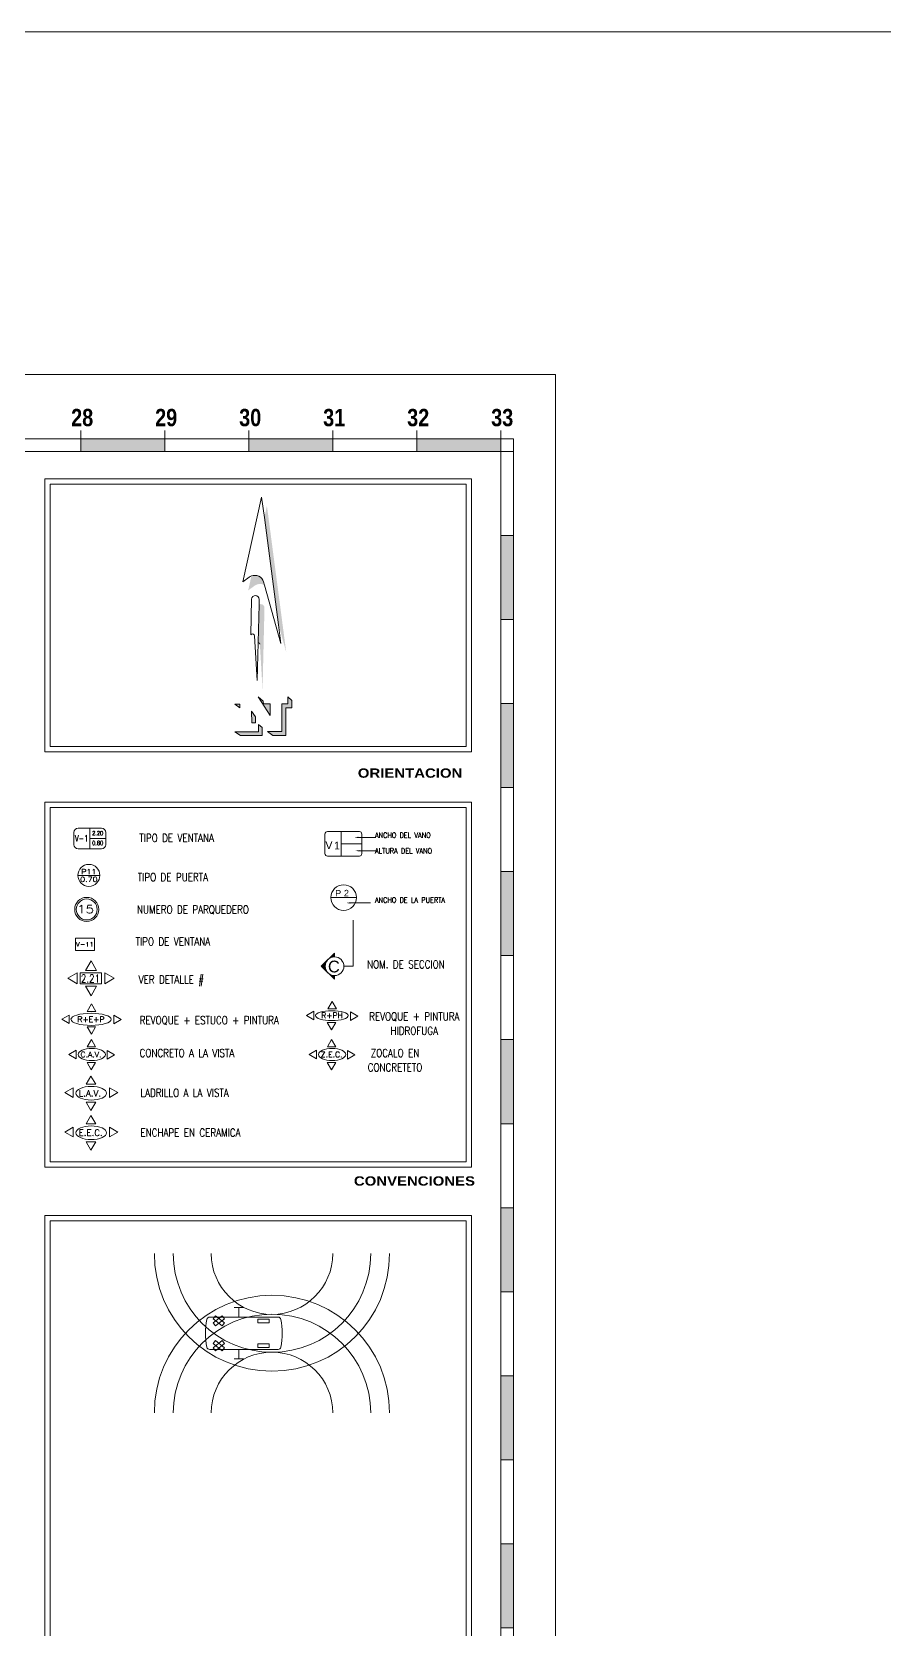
# Model space of a CAD drawing. Header units: millimetres. Extents: x 1010 to 1494, y -119 to 564.
# Drawn here: x 1187.7 to 1244.5, y 457.5 to 564 of the extents above; entities that cross this region are included whole.
import ezdxf
from ezdxf.enums import TextEntityAlignment as Align

# ---------------------------------------------------------------- set-up
doc = ezdxf.new("R2010")
doc.units = ezdxf.units.MM
doc.layers.get('0').update_dxf_attribs({"lineweight": 9})
for name, color, linetype, lineweight in [('10', 7, 'Continuous', 9), ('20', 6, 'Continuous', 9), ('30', 4, 'Continuous', 9), ('40', 3, 'Continuous', 9), ('80', 1, 'Continuous', 9), ('DER', 3, 'Continuous', 9), ('Estructura', 170, 'Continuous', 9), ('IZQ', 1, 'Continuous', 9), ('RADIOS G', 7, 'Continuous', 9), ('SARDINEL', 4, 'Continuous', 9), ('SEP', 4, 'Continuous', 9), ('TX2', 3, 'Continuous', 9)]:
    doc.layers.add(name, color=color, linetype=linetype, lineweight=lineweight)
doc.styles.add('DING', font='romans.shx', dxfattribs={"width": 0.8})
doc.styles.add('ROMAN', font='ROMANS.shx', dxfattribs={"width": 3})
doc.styles.add('ROMANS', font='romans', dxfattribs={"width": 0.7})
doc.styles.add('SANSSERIF', font='sas_____.pfb')
doc.styles.get("Standard").update_dxf_attribs({"font": 'arial.ttf'})
doc.styles.add('SUB', font='ARIALNB.TTF', dxfattribs={"oblique": 30})
doc.styles.add('TITULO', font='')
doc.styles.get('TITULO').set_extended_font_data('Arial Black')

# ---------------------------------------------------------------- blocks, each defined once
blk = doc.blocks.new('RADIO DE GIRO')
for p, q in [((-1.16, -0.56), (-0.69, 0.04)), ((-1.16, -0.12), (-0.96, 0.04)), ((-1.08, 0.27), (-1.08, -4.29)), ((-0.49, -0.56), (-0.96, 0.04)), ((-0.49, -0.12), (-0.69, 0.04)), ((0.49, -0.56), (0.96, 0.04)), ((0.49, -0.12), (0.69, 0.04)), ((1.16, -0.56), (0.69, 0.04)), ((1.16, -0.12), (0.96, 0.04)), ((1.07, -4.29), (1.07, 0.27)), ((-0.69, -0.71), (-1.16, -0.12)), ((-0.96, -0.71), (-1.16, -0.56)), ((-0.96, -0.71), (-0.49, -0.12)), ((-0.69, -0.71), (-0.49, -0.56)), ((0.96, -0.71), (0.49, -0.12)), ((0.69, -0.71), (0.49, -0.56)), ((0.69, -0.71), (1.16, -0.12)), ((0.96, -0.71), (1.16, -0.56)), ((-0.95, -2.93), (-0.95, -3.69)), ((-0.7, -2.93), (-0.95, -2.93)), ((-0.7, -3.69), (-0.7, -2.93)), ((0.7, -2.93), (0.95, -2.93)), ((0.7, -3.69), (0.7, -2.93)), ((0.95, -2.93), (0.95, -3.69)), ((-0.95, -3.69), (-0.7, -3.69)), ((0.95, -3.69), (0.7, -3.69))]:
    blk.add_line(p, q)
for centre, radius, start, end in [((-0.89, 0.27), 0.19, 101.4953, 180), ((0, -4.08), 4.63, 78.5047, 101.4953), ((0.89, 0.27), 0.19, 0, 78.5047), ((-0.89, -4.29), 0.19, 180, 258.5047), ((0, 0.06), 4.63, 258.5047, 281.4953), ((0.89, -4.29), 0.19, 281.4953, 0)]:
    blk.add_arc(centre, radius, start, end)
at = {"layer": 'DER'}
for radius in [7.84, 6.58, 4.05]:
    blk.add_arc((5.31, -3.88), radius, 90, 270, dxfattribs=at)
at = {"layer": 'IZQ'}
for radius in [7.84, 6.58, 4.05]:
    blk.add_arc((-5.31, -3.88), radius, 270, 90, dxfattribs=at)
at = {"layer": 'SEP'}
for p, q in [((-1.71, -1.35), (-1.71, -1.98)), ((-1.08, -1.66), (-1.71, -1.66)), ((1.07, -1.66), (1.71, -1.66)), ((1.71, -1.35), (1.71, -1.98))]:
    blk.add_line(p, q, dxfattribs=at)
blk = doc.blocks.new('V1')
for p, q in [((-0.6, 0.08), (-0.6, 0.72)), ((-0.52, 0.8), (0.52, 0.8)), ((-0.075, 0.8), (-0.075, 0)), ((0.6, 0.72), (0.6, 0.08)), ((0.52, 0), (-0.52, 0)), ((-0.075, 0.4), (0.6, 0.4))]:
    blk.add_line(p, q)
for centre, start, end in [((-0.52, 0.72), 90, 180), ((0.52, 0.72), 0, 90), ((-0.52, 0.08), 180, 270), ((0.52, 0.08), 270, 0)]:
    blk.add_arc(centre, 0.08, start, end)
blk.add_text('V', height=0.25).set_placement((-0.588, 0.229))
for tag, p in [('A', (0.267, 0.586)), ('H', (0.267, 0.195))]:
    blk.add_attdef(tag, text='', height=0.25).set_placement(p, align=Align.MIDDLE)
at = {"flags": 4}
blk.add_attdef('#', text='', height=0.25, dxfattribs=at).set_placement((-0.208, 0.346), align=Align.MIDDLE)
blk = doc.blocks.new('P2')
blk.add_line((-0.5, 0), (0.5, 0))
blk.add_circle((0, 0), 0.5)
blk.add_text('P', height=0.25).set_placement((-0.329, 0.042))
blk.add_attdef('#', text='', height=0.25).set_placement((0.108, 0.05), align=Align.CENTER)
blk = doc.blocks.new('SENA8')
blk.add_line((-0.5, 0), (0.5, 0))
blk.add_circle((0, 0), 0.5)
at = {"style": 'ROMAN', "width": 1.2}
for tag, flags, p in [('CODINC1', 1, (0.004, 1.066)), ('CODIN0', 1, (0.013, 0.858)), ('CODIN', 3, (0.004, 0.512))]:
    blk.add_attdef(tag, text='', height=0.3, dxfattribs=dict(at, flags=flags)).set_placement(p, align=Align.CENTER)
for tag, p in [('CODIN1', (0, 0.059)), ('CODIN2', (0, -0.292))]:
    blk.add_attdef(tag, text='', height=0.22, dxfattribs=at).set_placement(p, align=Align.CENTER)
blk = doc.blocks.new('SENA3')
for p, q in [((0.3, 0.2), (-0.3, 0.2)), ((-0.3, 0.2), (-0.3, -0.2)), ((0.3, -0.2), (0.3, 0.2)), ((-0.3, -0.2), (0.3, -0.2))]:
    blk.add_line(p, q)
at = {"style": 'ROMAN', "width": 1.2}
for tag, height, flags, p in [('CODIN1', 0.13, 1, (-0.013, 0.32)), ('CODIN', 0.0667, 3, (-0.02, 0.229)), ('CODIN2', 0.13, 1, (0.007, -0.228))]:
    blk.add_attdef(tag, text='', height=height, dxfattribs=dict(at, flags=flags)).set_placement(p, align=Align.CENTER)
blk.add_attdef('CODIN0', text='', height=0.13, dxfattribs=at).set_placement((0, 0), align=Align.MIDDLE)

msp = doc.modelspace()

# ---------------------------------------------------------------- hatches: boundary and pattern name
at = {"layer": '10'}
h = msp.add_hatch(color=252, dxfattribs=at)
h.set_gradient(color1=(132, 132, 132), color2=(15, 15, 15), rotation=135, one_color=1, tint=0.06)
h.paths.add_polyline_path([(1204.62243, 522.64408), (1204.10628, 524.46362), (1203.16345, 531.61701), (1203.33668, 532.39931)])
h = msp.add_hatch(color=252, dxfattribs=at)
h.set_gradient(color1=(132, 132, 132), color2=(15, 15, 15), rotation=135, one_color=1, tint=0.06)
h.paths.add_polyline_path([(1203.04369, 520.16905), (1202.86618, 523.16455, 0.379230754), (1202.75237, 523.27865), (1202.81327, 525.82076, -0.556560583), (1203.17344, 525.58529)])
h.paths.add_polyline_path([(1202.51381, 527.07063), (1202.08725, 526.75666), (1202.30095, 527.72181, -0.442563867), (1203.10647, 527.32163), (1203.16522, 527.11454, 0.291446989)])
h = msp.add_hatch(color=252, dxfattribs=at)
h.set_gradient(color1=(132, 132, 132), color2=(15, 15, 15), rotation=135, one_color=1, tint=0.06)
h.paths.add_polyline_path([(1203.55234, 519.1886), (1203.10324, 519.19007), (1203.09612, 519.38504), (1202.74847, 519.65921), (1203.55679, 518.42449)])
h.paths.add_polyline_path([(1201.53299, 519.18015), (1201.18985, 519.17925), (1201.53246, 518.92478)])
h.paths.add_polyline_path([(1202.56936, 518.32777), (1202.31544, 518.70845), (1202.31894, 517.92637), (1202.56907, 517.93048)])
h.paths.add_polyline_path([(1203.02783, 517.61711), (1202.77624, 517.81604), (1202.77747, 517.3418), (1201.19533, 517.33611), (1201.56757, 517.08362), (1203.02902, 517.09154)])
h.paths.add_polyline_path([(1204.58925, 517.09725), (1204.58632, 518.92107), (1204.98687, 518.92111), (1204.98655, 519.42015), (1204.73043, 519.66834), (1204.73819, 519.19863), (1204.32728, 519.18979), (1204.33497, 517.35247), (1203.3818, 517.3445), (1203.7294, 517.09228)])
at = {"layer": '20'}
h = msp.add_hatch(color=256, dxfattribs=at)
h.paths.add_polyline_path([(1151.72645, 536.8522), (1146.12645, 536.8522), (1146.12645, 536.0122), (1151.72645, 536.0122)])
h.paths.add_polyline_path([(1162.92645, 536.8522), (1157.32645, 536.8522), (1157.32645, 536.0122), (1162.92645, 536.0122)])
h.paths.add_polyline_path([(1174.12645, 536.8522), (1168.52645, 536.8522), (1168.52645, 536.0122), (1174.12645, 536.0122)])
h.paths.add_polyline_path([(1185.32645, 536.8522), (1179.72645, 536.8522), (1179.72645, 536.0122), (1185.32645, 536.0122)])
h.paths.add_polyline_path([(1196.52645, 536.8522), (1190.92645, 536.8522), (1190.92645, 536.0122), (1196.52645, 536.0122)])
h = msp.add_hatch(color=256, dxfattribs=at)
h.paths.add_polyline_path([(1207.72645, 536.8522), (1202.12645, 536.8522), (1202.12645, 536.0122), (1207.72645, 536.0122)])
h.paths.add_polyline_path([(1218.92645, 536.8522), (1213.32645, 536.8522), (1213.32645, 536.0122), (1218.92645, 536.0122)])
msp.add_hatch(color=256, dxfattribs=at).paths.add_polyline_path([(1219.76645, 530.4122), (1218.92645, 530.4122), (1218.92645, 524.8122), (1219.76645, 524.8122)])
h = msp.add_hatch(color=256, dxfattribs=at)
h.paths.add_polyline_path([(1219.76645, 474.4122), (1218.92645, 474.4122), (1218.92645, 468.8122), (1219.76645, 468.8122)])
h.paths.add_polyline_path([(1219.76645, 485.6122), (1218.92645, 485.6122), (1218.92645, 480.0122), (1219.76645, 480.0122)])
h.paths.add_polyline_path([(1219.76645, 496.8122), (1218.92645, 496.8122), (1218.92645, 491.2122), (1219.76645, 491.2122)])
h.paths.add_polyline_path([(1219.76645, 508.0122), (1218.92645, 508.0122), (1218.92645, 502.4122), (1219.76645, 502.4122)])
h.paths.add_polyline_path([(1219.76645, 519.2122), (1218.92645, 519.2122), (1218.92645, 513.6122), (1219.76645, 513.6122)])
h = msp.add_hatch(color=256, dxfattribs=at)
h.paths.add_polyline_path([(1219.76645, 418.4122), (1218.92645, 418.4122), (1218.92645, 412.8122), (1219.76645, 412.8122)])
h.paths.add_polyline_path([(1219.76645, 429.6122), (1218.92645, 429.6122), (1218.92645, 424.0122), (1219.76645, 424.0122)])
h.paths.add_polyline_path([(1219.76645, 440.8122), (1218.92645, 440.8122), (1218.92645, 435.2122), (1219.76645, 435.2122)])
h.paths.add_polyline_path([(1219.76645, 452.0122), (1218.92645, 452.0122), (1218.92645, 446.4122), (1219.76645, 446.4122)])
h.paths.add_polyline_path([(1219.76645, 463.2122), (1218.92645, 463.2122), (1218.92645, 457.6122), (1219.76645, 457.6122)])

# ---------------------------------------------------------------- linework, layer by layer
at = {"layer": '10'}
for p, q in [((1219.76645, 536.8522), (1033.28645, 536.8522)), ((1190.92645, 537.4122), (1190.92645, 536.0122)), ((1196.52645, 537.4122), (1196.52645, 536.0122)), ((1202.12645, 537.4122), (1202.12645, 536.0122)), ((1207.72645, 537.4122), (1207.72645, 536.0122)), ((1213.32645, 537.4122), (1213.32645, 536.0122)), ((1218.92645, 537.4122), (1218.92645, 411.9722)), ((1219.76645, 411.9722), (1219.76645, 536.8522)), ((1219.76645, 536.0122), (1032.72645, 536.0122)), ((1219.76645, 530.4122), (1218.92645, 530.4122)), ((1219.76645, 524.8122), (1218.92645, 524.8122)), ((1219.76645, 519.2122), (1218.92645, 519.2122)), ((1219.76645, 513.6122), (1218.92645, 513.6122)), ((1219.76645, 508.0122), (1218.92645, 508.0122)), ((1219.76645, 502.4122), (1218.92645, 502.4122)), ((1219.76645, 496.8122), (1218.92645, 496.8122)), ((1219.76645, 491.2122), (1218.92645, 491.2122)), ((1219.76645, 485.6122), (1218.92645, 485.6122)), ((1219.76645, 480.0122), (1218.92645, 480.0122)), ((1219.76645, 474.4122), (1218.92645, 474.4122)), ((1219.76645, 468.8122), (1218.92645, 468.8122)), ((1219.76645, 463.2122), (1218.92645, 463.2122)), ((1219.76645, 457.6122), (1218.92645, 457.6122))]:
    msp.add_line(p, q, dxfattribs=at)
msp.add_lwpolyline([(1026.56645, 401.153), (1222.56645, 401.153), (1222.56645, 541.153), (1026.56645, 541.153)], close=True, dxfattribs=at)
at = {"layer": '20', "color": 7, "lineweight": 0}
for p, q in [((1222.56645, 541.153), (1026.56645, 541.153)), ((1222.56645, 401.153), (1222.56645, 541.153))]:
    msp.add_line(p, q, dxfattribs=at)
at = {"layer": '20'}
for p, q in [((1209.43146, 510.29613), (1210.58825, 510.29613)), ((1209.49605, 509.40275), (1210.65283, 509.40275)), ((1208.90174, 505.92472), (1210.24403, 505.92472))]:
    msp.add_line(p, q, dxfattribs=at)
for points in [[(1188.52623, 515.99352), (1188.52623, 534.18984), (1216.98241, 534.18984), (1216.98241, 515.99352)], [(1188.52623, 488.31734), (1188.52623, 512.64504), (1216.98241, 512.64504), (1216.98241, 488.31734)], [(1188.52623, 443.77679), (1188.52623, 485.09515), (1216.98241, 485.09515), (1216.98241, 443.77679)]]:
    msp.add_lwpolyline(points, close=True, dxfattribs=at)
for points in [[(1209.43146, 510.25167), (1209.43146, 510.34059), (1209.16469, 510.29613)], [(1209.49605, 509.35829), (1209.49605, 509.44721), (1209.22927, 509.40275)], [(1208.90174, 505.88026), (1208.90174, 505.96918), (1208.63496, 505.92472)]]:
    msp.add_solid(points, dxfattribs=at)
at = {"layer": '30'}
for p, q in [((1191.53085, 510.90485), (1191.53085, 509.5338)), ((1191.53085, 510.21933), (1192.59175, 510.21933)), ((1209.08872, 501.70695), (1209.08872, 504.77779)), ((1207.84376, 502.57842), (1206.95432, 501.70695)), ((1207.84376, 502.32943), (1207.84376, 502.57842)), ((1207.84376, 500.83548), (1206.95432, 501.70695)), ((1208.46624, 501.70695), (1209.08872, 501.70695)), ((1207.84376, 500.83548), (1207.84376, 501.08448))]:
    msp.add_line(p, q, dxfattribs=at)
msp.add_lwpolyline([(1190.46995, 509.80841), (1190.46995, 510.63024, -0.414213562), (1190.74456, 510.90485), (1192.31714, 510.90485, -0.414213562), (1192.59175, 510.63024), (1192.59175, 509.80841, -0.414213562), (1192.31714, 509.5338), (1190.74456, 509.5338, -0.414213562)], format="xyb", close=True, dxfattribs=at)
for points in [[(1191.61087, 502.06154), (1191.97905, 501.42383), (1191.2427, 501.42383)], [(1190.05688, 500.90149), (1190.69458, 501.26967), (1190.69458, 500.53332)], [(1190.88072, 500.53282), (1190.88072, 501.26967), (1192.30555, 501.26967), (1192.30555, 500.53282)], [(1191.61087, 499.74145), (1191.97905, 500.37915), (1191.2427, 500.37915)], [(1193.16046, 500.90149), (1192.52276, 501.26967), (1192.52276, 500.53332)], [(1207.6866, 499.35405), (1207.97028, 498.86269), (1207.40291, 498.86269)], [(1189.65528, 498.16777), (1190.14664, 498.45146), (1190.14664, 497.88408)], [(1191.64567, 499.19114), (1191.92936, 498.69978), (1191.36198, 498.69978)], [(1193.62599, 498.15674), (1193.13463, 497.87305), (1193.13463, 498.44042)], [(1205.97493, 498.42346), (1206.46629, 498.70714), (1206.46629, 498.13977)], [(1209.38819, 498.3815), (1208.89683, 498.09781), (1208.89683, 498.66518)], [(1191.63187, 497.17324), (1191.34818, 497.66459), (1191.91555, 497.66459)], [(1207.64182, 497.45985), (1207.35814, 497.95121), (1207.92551, 497.95121)], [(1190.12824, 495.82866), (1190.6196, 495.54498), (1190.6196, 496.11235)], [(1191.63096, 496.82238), (1191.34727, 496.33102), (1191.91464, 496.33102)], [(1206.14603, 495.82866), (1206.63739, 495.54498), (1206.63739, 496.11235)], [(1207.64875, 496.82238), (1207.36506, 496.33102), (1207.93244, 496.33102)], [(1191.62808, 494.79131), (1191.91176, 495.28267), (1191.34439, 495.28267)], [(1193.17768, 495.8034), (1192.68632, 496.08709), (1192.68632, 495.51971)], [(1207.64587, 494.79131), (1207.92956, 495.28267), (1207.36219, 495.28267)], [(1209.19547, 495.8034), (1208.70411, 496.08709), (1208.70411, 495.51971)], [(1191.60077, 494.38804), (1191.28143, 493.83494), (1191.9201, 493.83494)], [(1189.86861, 493.28497), (1190.42172, 493.6043), (1190.42172, 492.96563)], [(1193.38825, 493.28497), (1192.83514, 493.6043), (1192.83514, 492.96563)], [(1191.60077, 492.08799), (1191.28143, 492.64109), (1191.9201, 492.64109)], [(1189.86861, 490.65136), (1190.42172, 490.9707), (1190.42172, 490.33203)], [(1191.60077, 491.75444), (1191.28143, 491.20133), (1191.9201, 491.20133)], [(1193.38825, 490.65136), (1192.83514, 490.9707), (1192.83514, 490.33203)], [(1191.60077, 489.45438), (1191.28143, 490.00749), (1191.9201, 490.00749)]]:
    msp.add_lwpolyline(points, close=True, dxfattribs=at)
for centre, radius in [((1191.32426, 505.4939), 0.80389), ((1191.32426, 505.4939), 0.69718), ((1207.84376, 501.70695), 0.62248)]:
    msp.add_circle(centre, radius, dxfattribs=at)
for centre, major_axis in [((1191.61395, 498.16939), (1.33953, 0)), ((1207.66689, 498.41257), (1.09392, 0))]:
    msp.add_ellipse(centre, major_axis=major_axis, ratio=0.302615812, dxfattribs=at)
at = {"layer": '30', "extrusion": (0, 0, -1)}
for centre, major_axis in [((1191.6611, 495.81992), (-0.90681, 0)), ((1207.6789, 495.81992), (-0.90681, 0)), ((1191.62401, 493.23795), (-1.02077, 0)), ((1191.62401, 490.60435), (-1.02077, 0))]:
    msp.add_ellipse(centre, major_axis=major_axis, ratio=0.447019887, dxfattribs=at)
at = {"layer": '30'}
for points in [[(1207.84376, 502.57842), (1207.84376, 502.32943), (1207.58835, 502.32427)], [(1207.22128, 501.70695), (1206.95432, 501.70695), (1207.22518, 501.96966)], [(1207.22128, 501.70695), (1206.95432, 501.70695), (1207.22518, 501.44425)], [(1207.22648, 501.97011), (1207.22539, 501.82893), (1207.3227, 502.06532)], [(1207.22648, 501.4438), (1207.22539, 501.58497), (1207.3227, 501.34859)], [(1207.71537, 502.32353), (1207.50229, 502.23436), (1207.58692, 502.32051)], [(1207.71537, 501.09038), (1207.50229, 501.17955), (1207.58692, 501.0934)], [(1207.84376, 500.83548), (1207.84376, 501.08448), (1207.58835, 501.08964)]]:
    msp.add_solid(points, dxfattribs=at)
at = {"layer": '40', "color": 3}
for points in [[(1202.74847, 519.65921), (1203.09612, 519.38504), (1203.10324, 519.19007), (1203.55234, 519.1886), (1203.55679, 518.42449), (1202.74847, 519.65921)], [(1204.73043, 519.66834), (1204.98655, 519.42015), (1204.98687, 518.92111), (1204.58632, 518.92107), (1204.58925, 517.09725), (1203.7294, 517.09228), (1203.3818, 517.3445), (1204.33497, 517.35247), (1204.32728, 519.18979), (1204.73819, 519.19863), (1204.73043, 519.66834)], [(1201.18985, 519.17925), (1201.53299, 519.18015), (1201.53246, 518.92478), (1201.18985, 519.17925)], [(1202.31544, 518.70845), (1202.56936, 518.32777), (1202.56907, 517.93048), (1202.31894, 517.92637), (1202.31544, 518.70845)], [(1201.19533, 517.33611), (1201.56757, 517.08362), (1203.02902, 517.09154), (1203.02783, 517.61711), (1202.77624, 517.81604), (1202.77747, 517.3418), (1201.19533, 517.33611)]]:
    msp.add_lwpolyline(points, dxfattribs=at)
at = {"layer": '80'}
for points in [[(1188.88193, 516.34922), (1188.88193, 533.83414), (1216.62671, 533.83414), (1216.62671, 516.34922)], [(1188.88193, 488.67304), (1188.88193, 512.28934), (1216.62671, 512.28934), (1216.62671, 488.67304)], [(1188.88193, 444.1325), (1188.88193, 484.73945), (1216.62671, 484.73945), (1216.62671, 444.1325)]]:
    msp.add_lwpolyline(points, close=True, dxfattribs=at)
at = {"layer": 'Estructura', "color": 3}
msp.add_lwpolyline([(1010.05607, 563.98403), (1493.54723, 563.98403), (1493.54723, 235.03101), (1010.05607, 235.03101)], close=True, dxfattribs=at)
at = {"layer": 'SARDINEL', "color": 3}
for p, q in [((1201.73519, 527.33119), (1202.98462, 532.97384)), ((1202.98462, 532.97384), (1203.16345, 531.61701)), ((1203.16345, 531.61701), (1204.10628, 524.46362)), ((1202.16176, 527.64516), (1201.73519, 527.33119)), ((1203.16522, 527.11454), (1203.10647, 527.32163)), ((1204.27037, 523.21861), (1203.16522, 527.11454)), ((1202.25821, 523.79285), (1202.31522, 526.17284)), ((1202.82142, 526.16118), (1202.81327, 525.82076)), ((1202.81327, 525.82076), (1202.75237, 523.27865)), ((1202.33031, 523.8361), (1202.25821, 523.79285)), ((1204.10628, 524.46362), (1204.27037, 523.21861)), ((1202.69164, 520.74358), (1202.51413, 523.73908)), ((1202.75237, 523.27865), (1202.69164, 520.74358))]:
    msp.add_line(p, q, dxfattribs=at)
for centre, radius, start, end in [((1202.52193, 527.15581), 0.6076, 111.3268192, 126.3542138), ((1202.52193, 527.15581), 0.6076, 15.8370188, 111.3268192), ((1202.56829, 526.16588), 0.25317, 358.6277118, 178.6277118), ((1202.39282, 523.73189), 0.12152, 3.3913535, 120.957678), ((1202.74487, 523.15736), 0.12152, 3.3913535, 86.4644242)]:
    msp.add_arc(centre, radius, start, end, dxfattribs=at)

# ---------------------------------------------------------------- block references
at = {"layer": '30'}
for name, p, xscale, yscale, zscale, values in [('V1', (1208.43416, 509.0442), 2.048845018573016, 2.048845018573016, 2.048845018573016, {'#': '1'}), ('SENA8', (1191.46604, 507.76316), 1.467271823196792, 1.467271823196792, 1.467271823196792, {'CODIN2': '0.70', 'CODIN1': 'P11'}), ('P2', (1208.45006, 506.28498), 1.70737084881083, 1.70737084881083, 1.70737084881083, {'#': '2'}), ('SENA3', (1191.20207, 503.16539), 2.097036800751873, 2.097036800751873, 2.097036800751873, {'CODIN0': 'V-11'})]:
    msp.add_blockref(name, p, dxfattribs=dict(at, xscale=xscale, yscale=yscale, zscale=zscale)).add_auto_attribs(values)
at = {"layer": 'RADIOS G', "rotation": 90}
msp.add_blockref('RADIO DE GIRO', (1199.79289, 477.24064), dxfattribs=at)

# ---------------------------------------------------------------- texts
at = {"layer": '20'}
for s, height, style, p in [('28', 1.154816, 'SUB', (1190.28517, 537.70348)), ('29', 1.154816, 'SUB', (1195.88517, 537.70348)), ('30', 1.154816, 'SUB', (1201.48517, 537.70348)), ('31', 1.154816, 'SUB', (1207.08517, 537.70348)), ('32', 1.154816, 'SUB', (1212.68517, 537.70348)), ('33', 1.154816, 'SUB', (1218.28517, 537.70348)), ('ORIENTACION', 0.622479, 'TITULO', (1209.39503, 514.27142)), ('CONVENCIONES', 0.622479, 'TITULO', (1209.13298, 487.08104))]:
    msp.add_text(s, height=height, dxfattribs=dict(at, style=style)).set_placement(p)
at = {"layer": '20', "style": 'DING', "width": 0.8}
for s, p in [('ANCHO DEL VANO', (1210.53883, 510.2607)), ('ALTURA DEL VANO', (1210.53883, 509.21584)), ('ANCHO DE LA PUERTA', (1210.53883, 505.94193))]:
    msp.add_text(s, height=0.3557023, dxfattribs=at).set_placement(p)
at = {"layer": '30', "style": 'DING', "width": 0.8}
for s, height, p in [('V-1', 0.411918, (1190.53152, 510.0319)), ('2.20', 0.274612, (1191.68603, 510.43699)), ('0.80', 0.274612, (1191.68603, 509.78262)), ('2.21', 0.533553, (1190.93161, 500.61752))]:
    msp.add_text(s, height=height, dxfattribs=at).set_placement(p)
at = {"layer": '30', "style": 'ROMANS', "width": 1.2}
msp.add_text('15', height=0.547781, dxfattribs=at).set_placement((1191.24618, 505.23715), align=Align.CENTER)
at = {"layer": '30', "style": 'SANSSERIF'}
msp.add_text('C', height=0.78254, dxfattribs=at).set_placement((1207.40369, 501.29592))
at = {"layer": '30', "style": 'ROMANS'}
for s, height, p in [('R+E+P', 0.373487, (1190.69918, 498.171)), ('R+PH', 0.373487, (1206.9569, 498.42669)), ('C.A.V.', 0.373487, (1190.9138, 495.82153)), ('Z.E.C.', 0.373487, (1206.9316, 495.82153)), ('L.A.V.', 0.420422, (1190.7828, 493.23976)), ('E.E.C.', 0.420422, (1190.7828, 490.60616))]:
    msp.add_text(s, height=height, dxfattribs=at).set_placement(p, align=Align.MIDDLE_LEFT)
at = {"layer": 'TX2', "style": 'DING', "width": 0.8}
for s, height, p in [('TIPO DE VENTANA', 0.5335534, (1197.31743, 509.9885)), ('TIPO DE PUERTA', 0.5335534, (1197.06823, 507.3783)), ('NUMERO DE PARQUEDERO', 0.5335534, (1198.40196, 505.21737)), ('TIPO DE VENTANA', 0.5335534, (1197.07141, 503.08616)), ('NOM. DE SECCION', 0.5335534, (1212.60008, 501.56648)), ('VER DETALLE #', 0.5335534, (1196.96591, 500.55213)), ('REVOQUE + ESTUCO + PINTURA', 0.5335534, (1199.49134, 497.84096)), ('REVOQUE + PINTURA', 0.5335534, (1213.15987, 498.09664)), ('HIDROFUGA', 0.533553, (1213.15987, 497.1379)), ('CONCRETO A LA VISTA', 0.5335534, (1198.00474, 495.65506)), ('ZOCALO EN', 0.533553, (1211.87347, 495.65506)), ('CONCRETETO', 0.533553, (1211.87347, 494.69631)), ('LADRILLO A LA VISTA', 0.5335534, (1197.84839, 493.00076)), ('ENCHAPE EN CERAMICA', 0.5335534, (1198.23926, 490.34645))]:
    msp.add_text(s, height=height, dxfattribs=at).set_placement(p, align=Align.CENTER)

doc.saveas('drawing.dxf')
